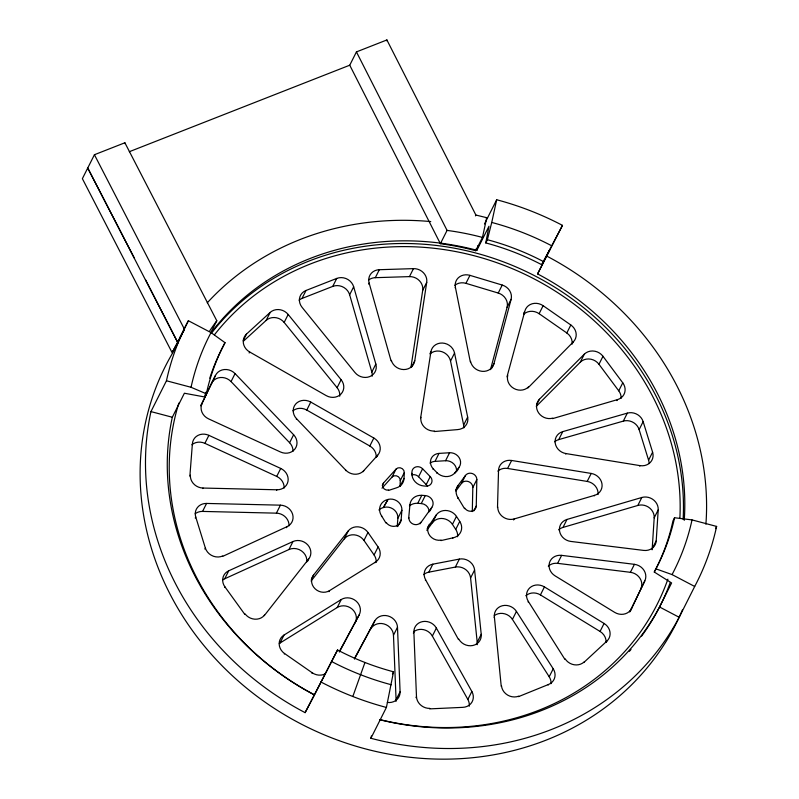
<?xml version="1.0" encoding="UTF-8"?>
<svg xmlns="http://www.w3.org/2000/svg" width="799" height="799" viewBox="0 0 799 799"><rect width="100%" height="100%" fill="white"/><g stroke="black" fill="none" stroke-linecap="round" stroke-linejoin="round"><path stroke-width="1.2" d="M472.299 511.56L472.818 487.56L476.833 479.58A6.292 5.683 26.7 0 0 472.489 473.597A6.292 5.683 26.7 0 0 465.507 475.415L458.037 485.522L455.78 490.017M473.757 510.961L476.264 505.977L476.833 479.58M497.497 507.505L498.536 470.441A12.215 11.036 26.7 0 1 511.62 460.474L591.21 473.437A12.215 11.036 26.7 0 1 601.987 483.874A12.215 11.036 26.7 0 1 594.516 495.36L594.266 495.859M400.009 486.451L400.279 480.589L404.294 472.599A4.704 4.255 26.7 0 0 396.054 469.093L383.52 482.996L382.262 485.492M400.259 485.952L404.024 478.471L404.294 472.599M411.894 473.338L411.964 471.81A6.332 5.723 26.7 0 1 415.939 466.926A6.332 5.723 26.7 0 1 422.591 468.783L430.232 476.623A6.272 5.663 26.7 0 1 431.54 482.986A6.272 5.663 26.7 0 1 425.897 486.132L423.979 485.992A12.215 11.036 26.7 0 1 411.894 473.338L411.645 473.837M189.872 476.174L192.389 443.815A12.215 11.036 26.7 0 1 208.899 435.345L280.719 468.444A12.215 11.036 26.7 0 1 288.01 481.268A12.215 11.036 26.7 0 1 276.863 489.787L276.604 490.286M652.094 549.782A12.215 11.036 26.7 0 0 652.204 548.793L654.191 517.852L658.206 509.872A12.215 11.036 26.7 0 0 641.837 497.477L567 519.44A12.215 11.036 26.7 0 0 559.57 531.165A12.215 11.036 26.7 0 0 570.816 541.432L643.654 550.411A12.215 11.036 26.7 0 0 656.219 540.813L658.206 509.872M397.223 526.621L397.872 518.271L401.887 510.291A10.537 9.518 26.7 0 0 387.994 499.425L383.41 507.555A12.215 11.036 26.7 0 0 378.886 510.002M397.882 526.321L401.148 519.829L401.887 510.291M408.679 518.151L409.927 504.848A12.215 11.036 26.7 0 1 421.782 495.33L425.278 495.57A7.92 7.151 26.7 0 1 432.159 499.894A7.92 7.151 26.7 0 1 431.83 507.355L431.33 508.354M410.926 367.52L422.701 290.377L426.716 282.397A12.215 11.036 26.7 0 0 413.473 268.634L379.335 269.702A12.215 11.036 26.7 0 0 369.138 283.076L368.639 284.074M411.495 367.25L414.761 360.758L426.716 282.397M420.664 417.787L430.911 351.82A12.215 11.036 26.7 0 1 442.466 343.041A12.215 11.036 26.7 0 1 454.551 353.058L467.655 417.088L463.64 425.068A12.215 11.036 26.7 0 1 463.839 427.894M379.835 719.749A263.72 238.222 26.7 0 0 659.535 606.98L671.609 582.96L654.281 572.044A243.325 219.805 26.7 0 0 672.948 520.948L674.556 517.742L692.024 519.909L716.623 526.421A285.912 258.277 26.7 0 1 694.691 586.466L679.19 617.297A285.912 258.277 26.7 0 1 370.896 738.276L386.406 707.445L393.527 671.799A243.325 219.805 26.7 0 1 337.538 649.986L305.108 712.648A285.912 258.277 26.7 0 1 150.951 411.595L166.452 380.773A285.912 258.277 26.7 0 1 188.384 320.729L211.016 332.604L225.008 342.681A243.325 219.805 26.7 0 0 206.342 393.777L204.734 396.983L184.389 393.228L172.314 417.248A263.72 238.222 26.7 0 0 314.496 694.93L305.108 712.648M684.234 520.359A263.72 238.222 26.7 0 0 537.577 273.917L549.652 249.897L541.752 264.739A243.325 219.805 26.7 0 0 485.762 242.926L488.968 226.267L476.893 250.287L475.924 250.027A263.72 238.222 26.7 0 0 210.816 333.113M475.775 250.726L482.466 237.423L486.741 217.708L475.884 215.041L386.896 39.95L356.434 51.905L349.742 65.208L440.379 243.705A263.72 238.222 26.7 0 1 475.775 250.726L476.184 248.839M370.896 738.276L371.405 735.949M476.893 250.287L477.902 245.643M485.762 242.926L487.38 239.72L491.745 222.442L496.678 199.75A285.912 258.277 26.7 0 1 562.466 225.368L537.577 273.917M490.486 369.647L507.085 307.335L511.1 299.355A12.215 11.036 26.7 0 0 502.241 285.063L469.952 275.355A12.215 11.036 26.7 0 0 455.4 287.33L455.15 287.83M491.455 368.659L493.962 363.675L511.1 299.355M506.995 376.818L524.883 311.021A12.215 11.036 26.7 0 1 543.13 305.707L570.826 324.983A12.215 11.036 26.7 0 1 573.283 341.932L572.773 342.931M364.953 662.481L352.828 696.498M200.719 405.832L211.945 382.441M202.047 403.455L215.46 375.46A12.215 11.036 26.7 0 1 235.066 373.602L293.623 434.756A12.215 11.036 26.7 0 1 294.951 448.988A12.215 11.036 26.7 0 1 280.469 451.984L208.509 418.826A12.215 11.036 26.7 0 1 202.047 403.455L201.797 403.944M629.732 611.964L644.833 580.843A12.215 11.036 26.7 0 0 634.426 564.334L561.637 555.365A12.215 11.036 26.7 0 0 549.532 562.516A12.215 11.036 26.7 0 0 555.095 575.869L614.691 612.384A12.215 11.036 26.7 0 0 631.639 608.389L644.833 580.843M210.527 333.233L216.799 320.769L124.884 142.771L94.422 154.726L82.377 178.666L172.454 353.308A285.932 258.297 26.7 0 0 304.609 725.792A285.932 258.297 26.7 0 0 682.456 609.857M124.474 143.6L124.884 142.771M188.384 320.729L172.884 351.55A286.062 258.407 26.7 0 1 177.837 342.681L161.867 311.55M172.454 353.308L174.462 349.303M174.801 348.644L176.14 345.977M176.479 345.308L182.432 333.533M182.851 332.704L183.271 331.875M183.69 331.036L184.11 330.207M225.008 342.681L223.39 345.887A243.325 219.805 26.7 0 0 209.767 378.217M212.194 381.942L212.704 380.943M212.953 380.444L215.46 375.46M201.048 405.443L201.548 404.444M386.476 40.779L386.896 39.95M243.256 340.524L246.521 334.042L270.162 312.429A12.215 11.036 26.7 0 1 288.169 314.456L341.123 379.715A12.215 11.036 26.7 0 1 341.083 393.937A12.215 11.036 26.7 0 1 326.232 395.625L249.648 351.969A12.215 11.036 26.7 0 1 246.521 334.042M211.445 383.44A12.215 11.036 26.7 0 1 231.051 381.582L235.066 373.602M249.138 352.968L249.648 351.969M243.415 341.183L266.147 320.409L270.162 312.429M191.91 444.753A12.215 11.036 26.7 0 1 204.884 443.335L208.899 435.345M339.715 396.224A12.215 11.036 26.7 0 0 337.108 387.705L284.164 322.436L288.169 314.456M202.776 488.549L203.026 488.049L276.863 489.787M299.096 300.154A12.215 11.036 26.7 0 1 302.002 298.456L306.017 290.476L336.749 278.422A12.215 11.036 26.7 0 1 353.667 286.791L375.84 364.054A12.215 11.036 26.7 0 1 369.767 376.579A12.215 11.036 26.7 0 1 354.976 372.534L302.072 307.325A12.215 11.036 26.7 0 1 306.017 290.476M195.256 518.042L195.755 517.043A12.215 11.036 26.7 0 1 206.571 503.44L280.409 505.168A12.215 11.036 26.7 0 1 292.584 514.156A12.215 11.036 26.7 0 1 287.001 526.691L286.501 527.69M195.186 513.747A12.215 11.036 26.7 0 1 202.556 511.42L206.571 503.44M302.002 298.456L332.734 286.402L336.749 278.422M204.844 549.033L205.353 548.034L195.755 517.043M372.194 376.179A12.215 11.036 26.7 0 0 371.825 372.034L349.652 294.771L353.667 286.791M222.512 556.454L287.001 526.691M296.329 419.275L296.579 418.776A12.215 11.036 26.7 0 1 295.59 404.134A12.215 11.036 26.7 0 1 310.771 402.077L373.832 438.022A12.215 11.036 26.7 0 1 377.657 455.26L376.898 456.748M292.983 451.295A12.215 11.036 26.7 0 0 289.608 442.736L293.623 434.756M292.903 410.816A12.215 11.036 26.7 0 1 306.756 410.057L310.771 402.077M368.828 279.86A12.215 11.036 26.7 0 1 375.32 277.682L379.335 269.702M222.571 580.064A12.215 11.036 26.7 0 1 224.719 578.776L228.734 570.796L292.973 541.542A12.215 11.036 26.7 0 1 307.745 544.878A12.215 11.036 26.7 0 1 308.724 558.96L307.475 561.457M284.134 488.039A12.215 11.036 26.7 0 0 276.714 476.424L280.719 468.444M224.769 587.495L225.018 586.995A12.215 11.036 26.7 0 1 228.734 570.796M337.108 387.705L341.123 379.715M202.556 511.42L276.394 513.158L280.409 505.168M375.32 277.682L409.458 276.614L413.473 268.634M244.814 614.391L225.018 586.995M371.825 372.034L375.84 364.054M440.379 243.705L447.07 230.402L356.434 51.905M224.719 578.776L288.958 549.522L292.973 541.542M391.071 360.878L369.138 283.076M264.279 615.61L308.724 558.96M345.498 470.631L345.747 470.132A12.215 11.036 26.7 0 0 363.765 470.661L377.657 455.26M475.465 215.87L475.884 215.041M376.189 457.398A12.215 11.036 26.7 0 0 369.817 446.012L373.832 438.022M486.321 218.546L486.741 217.708M484.494 223.97L496.678 199.75M363.255 471.66L363.765 470.661M311.31 579.495L313.568 575L348.274 530.906A12.215 11.036 26.7 0 1 367.979 532.454L378.097 546.965A12.215 11.036 26.7 0 1 375.38 562.176L375.131 562.676M279.3 643.515A12.215 11.036 26.7 0 1 279.99 643.045L284.005 635.065L341.243 599.53A12.215 11.036 26.7 0 1 356.054 601.038A12.215 11.036 26.7 0 1 359.18 614.86L339.435 651.934M430.152 353.318L430.911 351.82M454.851 285.303A12.215 11.036 26.7 0 1 465.937 283.335L469.952 275.355M284.304 654.021L284.554 653.522A12.215 11.036 26.7 0 1 284.005 635.065M311.091 581.023L344.259 538.886L348.274 530.906M328.958 591.679L329.458 590.681L375.38 562.176M382.012 488.199L392.039 477.073L396.054 469.093M463.64 425.068L450.536 361.038L454.551 353.058M388.364 490.486L396.194 487.939A12.215 11.036 26.7 0 0 404.024 478.471M376.159 562.466A12.215 11.036 26.7 0 0 374.082 554.945L363.964 540.434L367.979 532.454M383.41 507.555L387.994 499.425M381.463 516.583L381.712 516.084A12.215 11.036 26.7 0 1 387.425 499.575M279.99 643.045L337.228 607.51L341.243 599.53M507.085 307.335A12.215 11.036 26.7 0 0 498.226 293.043L502.241 285.063M385.947 523.005L381.712 516.084M311.94 673.257L312.189 672.758A12.215 11.036 26.7 0 0 325.413 673.767M434.296 431.54L457.637 429.602A12.215 11.036 26.7 0 0 467.655 417.088M470.301 361.857L455.4 287.33M374.082 554.945L378.097 546.965M427.275 486.052A6.272 5.663 26.7 0 0 426.217 484.603L418.586 476.763L422.591 468.783M409.428 505.847L409.927 504.848M314.496 694.93L337.538 649.986M430.022 463.1A10.257 9.268 26.7 0 1 435.016 461.383L439.021 453.403L449.577 452.743A9.798 8.849 26.7 0 1 459.085 457.537A9.798 8.849 26.7 0 1 459.026 467.345L457.268 470.831M433.078 469.442L433.338 468.943A10.257 9.268 26.7 0 1 430.951 459.125A10.257 9.268 26.7 0 1 439.021 453.403M426.217 484.603L430.232 476.623M409.667 505.727A12.215 11.036 26.7 0 1 417.767 503.31L421.782 495.33M417.767 503.31L421.263 503.55L425.278 495.57M436.594 473.048L436.843 472.549A12.215 11.036 26.7 0 0 455.41 472.239L459.026 467.345M541.752 264.739L562.466 225.368M435.016 461.383L445.562 460.723L449.577 452.743M523.625 313.518L524.384 312.019M420.004 523.824L431.83 507.355M354.506 658.965L374.731 621.013A12.215 11.036 26.7 0 1 387.974 615.949A12.215 11.036 26.7 0 1 397.493 627.265L400.089 691.754L396.074 699.744A12.215 11.036 26.7 0 1 396.014 701.392M430.082 510.851L431.08 508.853M427.155 528.708L427.665 527.71M427.914 527.21L436.374 514.816A12.215 11.036 26.7 0 1 456.459 516.404L459.745 521.417A12.215 11.036 26.7 0 1 452.983 537.837L452.733 538.336M454.901 473.238L455.41 472.239M426.796 530.316L432.359 522.796L436.374 514.816M523.784 314.187A12.215 11.036 26.7 0 1 539.115 313.687L543.13 305.707M455.889 490.976L461.492 483.395L465.507 475.415M457.747 498.316L458.007 497.817A12.215 11.036 26.7 0 1 458.037 485.522M440.918 540.603L452.983 537.837M396.074 699.744L393.478 635.245L397.493 627.265M457.607 536.748A12.215 11.036 26.7 0 0 455.73 529.397L452.444 524.384L456.459 516.404M423.66 574.621A12.215 11.036 26.7 0 1 428.823 572.164L432.838 564.184L459.365 559.09A12.215 11.036 26.7 0 1 474.596 569.987L481.228 634.306L477.213 642.286A12.215 11.036 26.7 0 1 477.183 644.713M425.378 580.354L425.627 579.854A12.215 11.036 26.7 0 1 432.838 564.184M464.549 508.663L458.007 497.817M455.73 529.397L459.745 521.417M527.949 387.954L573.283 341.932M392.449 673.937L393.527 671.799M413.383 633.178L413.882 632.179A12.215 11.036 26.7 0 1 422.661 621.582A12.215 11.036 26.7 0 1 436.374 628.074L471.849 691.465L467.844 699.445A12.215 11.036 26.7 0 1 469.243 706.226M572.104 344.189A12.215 11.036 26.7 0 0 566.811 332.973L570.826 324.983M536.439 405.233L539.445 399.24L584.299 354.197A12.215 11.036 26.7 0 1 602.985 356.294L622.761 382.831A12.215 11.036 26.7 0 1 617.467 399.62L616.958 400.619M428.823 572.164L455.35 567.07L459.365 559.09M497.867 471.11A12.215 11.036 26.7 0 1 507.605 468.454L511.62 460.474M467.844 699.445L432.359 636.054L436.374 628.074M477.213 642.286L470.591 577.967L474.596 569.987M536.309 406.341L580.284 362.177L584.299 354.197M552.578 418.636L617.467 399.62M415.979 697.607L416.479 696.608L413.882 632.179M513.637 519.959L514.137 518.96L594.516 495.36M554.636 441.787A12.215 11.036 26.7 0 1 558.731 439.61L562.746 431.63L627.325 413.133A12.215 11.036 26.7 0 1 643.145 421.632L652.603 452.184L648.588 460.164A12.215 11.036 26.7 0 1 649.088 463.56M458.526 639.59L425.627 579.854M621.093 398.311A12.215 11.036 26.7 0 0 618.746 390.821L598.97 364.274L602.985 356.294M429.582 708.883L462.711 707.355A12.215 11.036 26.7 0 0 471.849 691.465M565.732 454.072L565.982 453.572A12.215 11.036 26.7 0 1 555.205 443.095A12.215 11.036 26.7 0 1 562.746 431.63M494.122 617.337L494.371 616.838A12.215 11.036 26.7 0 1 502.421 605.722A12.215 11.036 26.7 0 1 516.444 611.425L553.218 668.793A12.215 11.036 26.7 0 1 548.454 684.503L548.194 685.003M618.746 390.821L622.761 382.831M551.04 683.654A12.215 11.036 26.7 0 0 549.203 676.773L512.429 619.405L516.444 611.425M558.651 529.857A12.215 11.036 26.7 0 1 562.985 527.43L567 519.44M598.032 494.571A12.215 11.036 26.7 0 0 587.195 481.427L591.21 473.437M528.109 601.967L528.359 601.467A12.215 11.036 26.7 0 1 529.827 587.794A12.215 11.036 26.7 0 1 544.439 586.915L604.074 623.46A12.215 11.036 26.7 0 1 606.831 641.178L606.331 642.176M558.731 439.61L623.31 421.113L627.325 413.133M525.812 595.774A12.215 11.036 26.7 0 1 540.424 594.905L544.439 586.915M548.294 566.171A12.215 11.036 26.7 0 1 557.622 563.345L561.637 555.365M501.233 686.351L494.371 616.838M648.588 460.164L639.13 429.612L643.145 421.632M518.521 696.648L548.454 684.503M639.759 466.127L640.009 465.627A12.215 11.036 26.7 0 0 652.603 452.184M549.203 676.773L553.218 668.793M562.985 527.43L637.822 505.457L641.837 497.477M564.913 659.385L528.359 601.467M583.759 662.541L606.831 641.178M606.101 641.897A12.215 11.036 26.7 0 0 600.059 631.45L604.074 623.46M640.818 588.823A12.215 11.036 26.7 0 0 630.411 572.314L634.426 564.334M652.204 548.793L656.219 540.813M630.381 610.885L631.639 608.389M654.281 572.044L655.899 568.838A243.325 219.805 26.7 0 0 674.556 517.742M715.514 528.628L716.623 526.421M179.575 338.247L183.251 331.575M339.285 651.654L359.18 614.86M354.357 658.696L374.731 621.013M183.57 331.026L184.199 329.927M177.837 342.681L172.884 351.55A286.531 258.836 26.7 0 1 177.817 342.641L87.73 168.02L134.332 258.047M392.039 477.073L392.259 476.853A4.704 4.255 26.7 0 1 400.279 480.589M129.328 151.7L349.742 65.208M557.622 563.345L630.411 572.314M565.982 453.572L640.009 465.627M507.605 468.454L587.195 481.427M166.452 380.773L191.051 387.285L206.342 393.777M150.951 411.595L172.314 417.248M465.937 283.335L498.226 293.043M655.899 568.838L672.059 574.591L694.691 586.466M204.884 443.335L276.714 476.424M659.535 606.98L679.19 617.297M306.756 410.057L369.817 446.012M540.424 594.905L600.059 631.45M539.115 313.687L566.811 332.973M284.554 653.522L312.189 672.758M433.338 468.943L436.843 472.549M296.579 418.776L345.747 470.132M231.051 381.582L289.608 442.736M94.422 154.726L184.519 329.378M145.488 279.69L151.011 290.417M150.991 290.397L161.887 311.58M580.284 362.177A12.215 11.036 26.7 0 1 598.97 364.274M623.31 421.113A12.215 11.036 26.7 0 1 639.13 429.612M637.822 505.457A12.215 11.036 26.7 0 1 654.191 517.852M461.492 483.395A6.292 5.683 26.7 0 1 468.474 481.577A6.292 5.683 26.7 0 1 472.818 487.56M445.562 460.723A9.798 8.849 26.7 0 1 456.479 471.869M411.924 474.906A6.332 5.723 26.7 0 1 418.586 476.763M430.002 353.937A12.215 11.036 26.7 0 1 442.067 351.73A12.215 11.036 26.7 0 1 450.536 361.038M432.359 522.796A12.215 11.036 26.7 0 1 452.444 524.384M421.263 503.55A7.92 7.151 26.7 0 1 429.083 511.869M409.458 276.614A12.215 11.036 26.7 0 1 422.701 290.377M383.979 507.405A10.537 9.518 26.7 0 1 397.872 518.271M494.211 615.719A12.215 11.036 26.7 0 1 512.429 619.405M332.734 286.402A12.215 11.036 26.7 0 1 349.652 294.771M455.35 567.07A12.215 11.036 26.7 0 1 470.591 577.967M413.532 631.909A12.215 11.036 26.7 0 1 432.359 636.054M266.147 320.409A12.215 11.036 26.7 0 1 284.164 322.436M370.716 629.003A12.215 11.036 26.7 0 1 383.959 623.929A12.215 11.036 26.7 0 1 393.478 635.245M337.228 607.51A12.215 11.036 26.7 0 1 352.039 609.018A12.215 11.036 26.7 0 1 355.165 622.84M344.259 538.886A12.215 11.036 26.7 0 1 363.964 540.434M288.958 549.522A12.215 11.036 26.7 0 1 301.463 550.871A12.215 11.036 26.7 0 1 306.796 561.897M276.394 513.158A12.215 11.036 26.7 0 1 289.048 525.802M447.07 230.402A263.72 238.222 26.7 0 1 482.466 237.423M207.251 302.831A285.942 258.307 26.7 0 1 430.761 221.583M209.708 330.886A263.72 238.222 26.7 0 1 216.799 320.769M667.884 579.175A260.354 235.186 26.7 0 1 379.944 719.619M313.887 694.551A260.354 235.186 26.7 0 1 178.836 403.105M214.502 334.741A260.354 235.186 26.7 0 1 506.716 266.387A260.354 235.186 26.7 0 1 679.859 518.431M222.761 555.954A12.215 11.036 26.7 0 1 205.353 548.034M264.529 615.11A12.215 11.036 26.7 0 1 245.063 613.892M329.458 590.681A11.426 10.327 26.7 0 1 314.966 588.683A11.426 10.327 26.7 0 1 313.568 575M203.026 488.049A12.215 11.036 26.7 0 1 190.372 475.175M400.089 691.754A12.215 11.036 26.7 0 1 387.335 702.431M429.832 708.383A12.215 11.036 26.7 0 1 416.479 696.608M481.228 634.306A12.215 11.036 26.7 0 1 472.828 645.502A12.215 11.036 26.7 0 1 458.776 639.09M518.781 696.149A12.215 11.036 26.7 0 1 501.482 685.852M401.148 519.829A8.37 7.561 26.7 0 1 395.115 526.251A8.37 7.561 26.7 0 1 386.197 522.506M388.614 489.987A4.594 4.155 26.7 0 1 383.52 482.996M414.761 360.758A12.215 11.036 26.7 0 1 403.655 369.557A12.215 11.036 26.7 0 1 391.33 360.379M420.753 522.326A6.572 5.943 26.7 0 1 413.293 524.164A6.572 5.943 26.7 0 1 408.928 517.652M441.168 540.104A10.777 9.738 26.7 0 1 429.732 535.57A10.777 9.738 26.7 0 1 429.413 524.214M434.546 431.041A12.215 11.036 26.7 0 1 420.913 417.288M584.009 662.051A12.215 11.036 26.7 0 1 565.163 658.885M493.962 363.675A12.215 11.036 26.7 0 1 482.037 371.325A12.215 11.036 26.7 0 1 470.551 361.358M476.264 505.977A6.352 5.743 26.7 0 1 471.74 511.14A6.352 5.743 26.7 0 1 464.798 508.164M514.137 518.96A12.215 11.036 26.7 0 1 497.747 507.015M528.449 386.956A12.215 11.036 26.7 0 1 513.887 388.464A12.215 11.036 26.7 0 1 507.755 375.32M552.828 418.137A12.215 11.036 26.7 0 1 538.696 413.023A12.215 11.036 26.7 0 1 539.445 399.24M487.38 239.72A243.325 219.805 26.7 0 1 543.37 261.523M391.33 684.753A260.354 235.186 26.7 0 1 331.425 661.422M191.051 387.285A260.354 235.186 26.7 0 1 211.016 332.604M491.745 222.442A260.354 235.186 26.7 0 1 551.66 245.772M692.024 519.909A260.354 235.186 26.7 0 1 672.059 574.591M386.406 707.445A285.912 258.277 26.7 0 1 320.609 681.827M670.191 582.681A263.72 238.222 26.7 0 1 641.607 636.104M630.99 649.467A263.72 238.222 26.7 0 1 629.392 651.315M212.204 332.234A263.72 238.222 26.7 0 1 508.394 263.78A263.72 238.222 26.7 0 1 683.125 519.38M546.965 256.199A285.912 258.277 26.7 0 1 705.907 524.204M204.734 396.983A243.325 219.805 26.7 0 1 205.822 392.249"/></g></svg>
